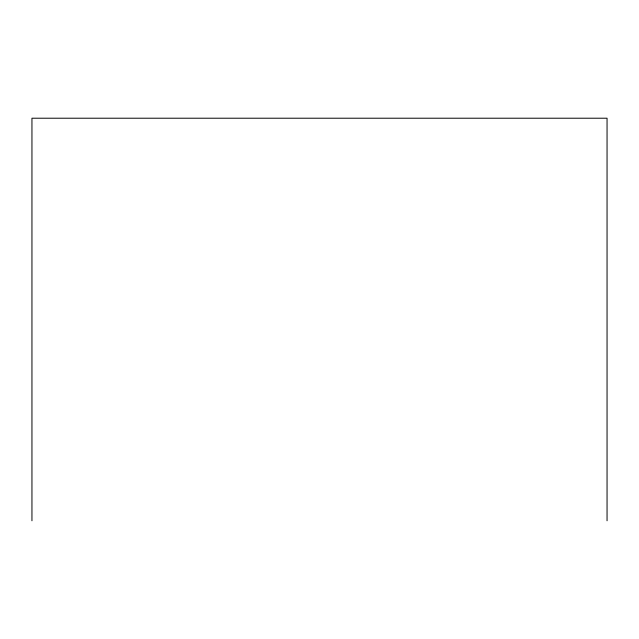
<?xml version="1.0" encoding="UTF-8"?>
<svg xmlns="http://www.w3.org/2000/svg" width="639" height="639" viewBox="0 0 639 639"><rect width="100%" height="100%" fill="white"/><g stroke="black" fill="none" stroke-linecap="round" stroke-linejoin="round"><path stroke-width="0.96" d="M607.05 520.785L607.05 118.215L31.95 118.215L31.95 520.785"/></g></svg>
